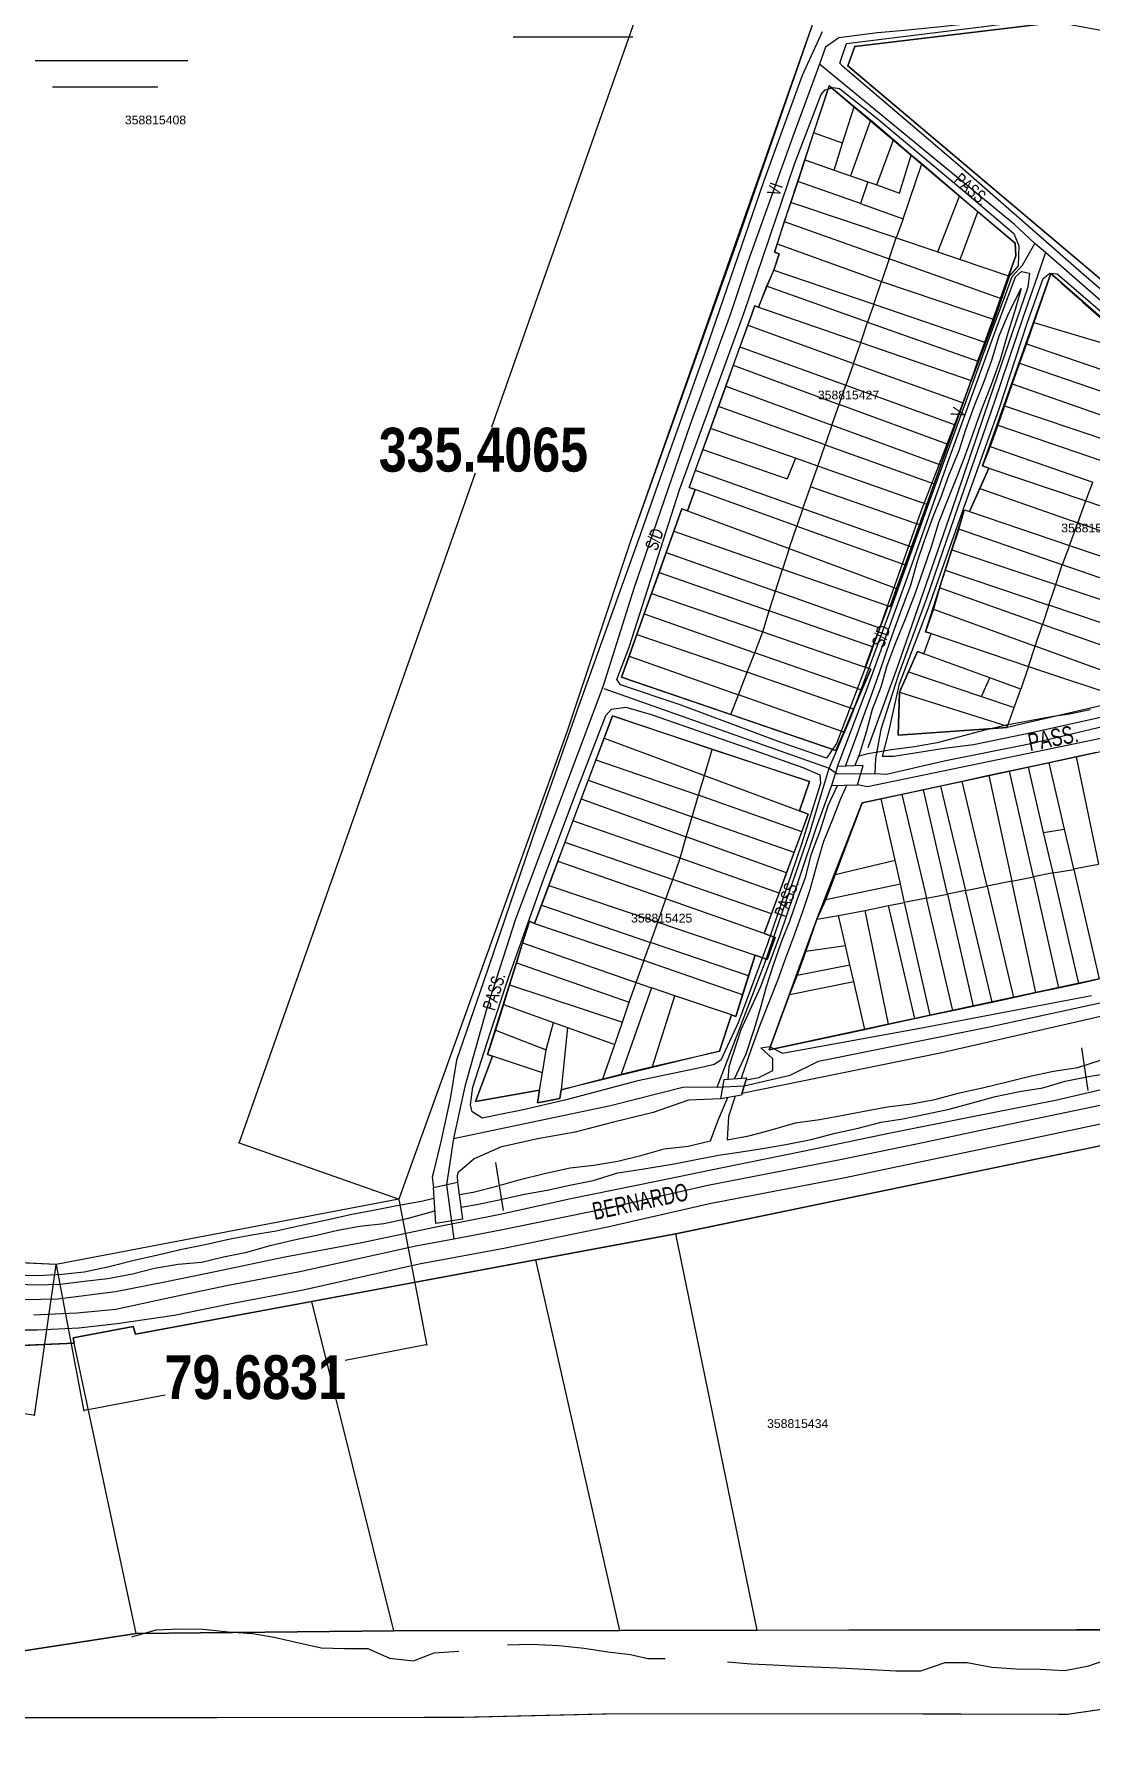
# Model space of a CAD drawing. Extents: x 201512 to 203323, y 4836571 to 4838029.
# Drawn here: x 201705.5 to 201946.7, y 4836570.9 to 4836963.6 of the extents above; entities that cross this region are included whole.
import ezdxf

# ---------------------------------------------------------------- set-up
doc = ezdxf.new("R2010")
doc.units = 0
doc.header["$LTSCALE"] = 1.5
doc.header["$MEASUREMENT"] = 0
doc.layers.get('0').update_dxf_attribs({"linetype": 'CONTINUOUS'})
doc.layers.get('Defpoints').update_dxf_attribs({"linetype": 'CONTINUOUS'})
for name, color, linetype in [('CD-MALHA-LOTES', 40, 'CONTINUOUS'), ('CD_TXT_QUADRA', 7, 'CONTINUOUS'), ('HD-ALAGADO-BREJO', 170, 'CONTINUOUS'), ('HD-CANAIS', 7, 'CONTINUOUS'), ('HD-CURSO-PERENE', 170, 'CONTINUOUS'), ('LM-LIM-SETOR-FISCAL', 7, 'CONTINUOUS'), ('RU-QUADRAS', 6, 'CONTINUOUS'), ('SV-EIXO-RUA-N-PAV', 6, 'CONTINUOUS'), ('SV-EIXO-RUA-PAV', 20, 'CONTINUOUS'), ('SV-ESTIVAS', 7, 'CONTINUOUS'), ('SV-PONTE-BUEIRO', 249, 'CONTINUOUS'), ('SV-RUA-NAO-PAV-S-GUIA-C-GUIA', 7, 'CONTINUOUS'), ('SV-RUA-PAVIM-S-GUIA-C-GUIA', 7, 'CONTINUOUS'), ('SV-TXT-RUA-N-PAV-S-GUIA-C-GUIA', 7, 'CONTINUOUS'), ('SV-TXT-RUA-PAV-S-GUIA-C-GUIA', 7, 'CONTINUOUS')]:
    doc.layers.add(name, color=color, linetype=linetype)
doc.styles.add('ARIAL', font='arial.ttf')
doc.styles.add('MONOTXT', font='arial.ttf', dxfattribs={"height": 0.2})
doc.styles.get("Standard").update_dxf_attribs({"font": 'swisscbo.ttf'})
doc.linetypes.add('Limite', pattern='A,20,-3,[130,ltypeshp.shx,S=6.35,R=0,X=0,Y=0],-3,20', length=46)
doc.dimstyles.get("Standard").update_dxf_attribs({"dimtxt": 0.18, "dimasz": 0.18, "dimexe": 0.18, "dimexo": 0.0625, "dimgap": 0.09, "dimtad": 0, "dimtih": 1, "dimtoh": 1, "dimdec": 4, "dimzin": 0, "dimdsep": 46, "dimtxsty": 'Standard', "dimcen": 0.09, "dimadec": 0, "dimazin": 0, "dimtfac": 1, "dimtdec": 4, "dimtofl": 0, "dimtmove": 0, "dimatfit": 3, "dimfxl": 1, "dimtolj": 1, "dimtzin": 0, "dimarcsym": 0})

# ---------------------------------------------------------------- blocks, each defined once
blk = doc.blocks.new('*X3')
at = {"layer": 'HD-ALAGADO-BREJO', "color": 0}
blk.add_line((201814.84396, 4836963.051994), (201842.173273, 4836963.052267), dxfattribs=at)
blk = doc.blocks.new('*X2')
at = {"layer": 'HD-ALAGADO-BREJO', "color": 0}
for p, q in [((201705.750488, 4836957.631781), (201740.543256, 4836957.632129)), ((201709.669401, 4836951.631787), (201733.726024, 4836951.632027))]:
    blk.add_line(p, q, dxfattribs=at)
blk = doc.blocks.new('*D11')
at = {"color": 0, "lineweight": -2, "transparency": 16777216}
for p, q in [((201543.97, 4836706.72), (201539, 4836672.23)), ((201710.47, 4836682.72), (201705.5, 4836648.23)), ((201539.2, 4836672.38), (201597.69, 4836663.95)), ((201705.35, 4836648.43), (201646.86, 4836656.86))]:
    blk.add_line(p, q, dxfattribs=at)
at = {"color": 0, "transparency": 16777216}
for points in [[(201539.21, 4836672.41), (201539.2, 4836672.35), (201539.02, 4836672.4)], [(201705.35, 4836648.46), (201705.34, 4836648.4), (201705.52, 4836648.4)]]:
    blk.add_solid(points, dxfattribs=at)
at = {"layer": 'Defpoints', "color": 0, "transparency": 16777216}
for p in [(201543.98, 4836706.78), (201710.48, 4836682.78), (201705.52, 4836648.4)]:
    blk.add_point(p, dxfattribs=at)
at = {"color": 0, "transparency": 16777216, "insert": (201622.27, 4836660.4), "char_height": 10, "attachment_point": 5}
blk.add_mtext('\\A1;168.2208', dxfattribs=at)
blk = doc.blocks.new('*D12')
at = {"color": 0, "lineweight": -2, "transparency": 16777216}
for p, q in [((201788.76, 4836697.66), (201795.13, 4836664.29)), ((201710.49, 4836682.72), (201716.86, 4836649.35)), ((201794.92, 4836664.43), (201776.5, 4836660.92)), ((201717, 4836649.56), (201735.43, 4836653.08))]:
    blk.add_line(p, q, dxfattribs=at)
at = {"color": 0, "transparency": 16777216}
for points in [[(201794.91, 4836664.46), (201794.93, 4836664.4), (201795.1, 4836664.47)], [(201717, 4836649.59), (201717.01, 4836649.53), (201716.83, 4836649.53)]]:
    blk.add_solid(points, dxfattribs=at)
at = {"layer": 'Defpoints', "color": 0, "transparency": 16777216}
for p in [(201788.75, 4836697.72), (201710.48, 4836682.78), (201795.1, 4836664.47)]:
    blk.add_point(p, dxfattribs=at)
at = {"color": 0, "transparency": 16777216, "insert": (201755.96, 4836657), "char_height": 10, "attachment_point": 5}
blk.add_mtext('\\A1;79.6831', dxfattribs=at)
blk = doc.blocks.new('*D15')
at = {"color": 0, "lineweight": -2, "transparency": 16777216}
for p, q in [((201863.73, 4837026.73), (201809.9, 4836873.95)), ((201900.15, 4837014.09), (201863.62, 4837026.96)), ((201752.39, 4836710.72), (201806.22, 4836863.5)), ((201788.69, 4836697.74), (201752.16, 4836710.61))]:
    blk.add_line(p, q, dxfattribs=at)
at = {"color": 0, "transparency": 16777216}
for points in [[(201863.71, 4837026.74), (201863.76, 4837026.72), (201863.79, 4837026.9)], [(201752.36, 4836710.73), (201752.42, 4836710.71), (201752.33, 4836710.55)]]:
    blk.add_solid(points, dxfattribs=at)
at = {"layer": 'Defpoints', "color": 0, "transparency": 16777216}
for p in [(201863.79, 4837026.9), (201900.21, 4837014.06), (201788.75, 4836697.72)]:
    blk.add_point(p, dxfattribs=at)
at = {"color": 0, "transparency": 16777216, "insert": (201808.06, 4836868.72), "char_height": 10, "attachment_point": 5}
blk.add_mtext('\\A1;335.4065', dxfattribs=at)

msp = doc.modelspace()

# ---------------------------------------------------------------- linework, layer by layer
at = {"layer": 'CD-MALHA-LOTES', "linetype": 'Continuous'}
for p, q in [((201884.21, 4836968.75), (201866.23, 4836917)), ((201939.24, 4836966.4), (201892.85, 4836960.81)), ((201892.85, 4836960.81), (201891.22, 4836956.39)), ((201891.22, 4836956.39), (201954.11, 4836903.41)), ((201886.96, 4836951.82), (201883.45, 4836941.09)), ((201892.69, 4836947.03), (201886.96, 4836951.82)), ((201890.07, 4836938.78), (201892.69, 4836947.03)), ((201896.41, 4836943.99), (201891.84, 4836931.34)), ((201896.41, 4836943.99), (201892.69, 4836947.03)), ((201901.66, 4836939.52), (201896.41, 4836943.99)), ((201883.45, 4836941.09), (201881.43, 4836934.96)), ((201890.07, 4836938.78), (201883.45, 4836941.09)), ((201897.91, 4836929.22), (201901.66, 4836939.52)), ((201905.75, 4836936.04), (201901.66, 4836939.52)), ((201888.11, 4836932.6), (201890.07, 4836938.78)), ((201903.09, 4836927.36), (201905.75, 4836936.04)), ((201908.12, 4836934.02), (201905.75, 4836936.04)), ((201881.43, 4836934.96), (201879.81, 4836930.05)), ((201881.43, 4836934.96), (201888.11, 4836932.6)), ((201888.11, 4836932.6), (201891.84, 4836931.34)), ((201903.87, 4836921.51), (201908.12, 4836934.02)), ((201916.76, 4836926.66), (201908.12, 4836934.02)), ((201879.81, 4836930.05), (201878.21, 4836925.23)), ((201894.15, 4836924.97), (201879.81, 4836930.05)), ((201891.84, 4836931.34), (201895.83, 4836929.95)), ((201895.83, 4836929.95), (201894.15, 4836924.97)), ((201895.83, 4836929.95), (201897.91, 4836929.22)), ((201897.91, 4836929.22), (201903.09, 4836927.36)), ((201878.21, 4836925.23), (201876.76, 4836920.87)), ((201902.32, 4836917.13), (201878.21, 4836925.23)), ((201894.15, 4836924.97), (201903.87, 4836921.51)), ((201911.84, 4836913.93), (201916.76, 4836926.66)), ((201920.93, 4836923.11), (201916.76, 4836926.66)), ((201876.76, 4836920.87), (201875.11, 4836915.82)), ((201876.76, 4836920.87), (201900.68, 4836912.35)), ((201903.87, 4836921.51), (201902.32, 4836917.13)), ((201916.89, 4836912.24), (201920.93, 4836923.11)), ((201929.44, 4836915.92), (201920.93, 4836923.11)), ((201866.23, 4836917), (201841.7, 4836848.13)), ((201875.11, 4836915.82), (201874.48, 4836913.91)), ((201875.11, 4836915.82), (201898.93, 4836907.17)), ((201900.68, 4836912.35), (201902.32, 4836917.13)), ((201902.32, 4836917.13), (201911.84, 4836913.93)), ((201929.59, 4836913.08), (201929.44, 4836915.92)), ((201875.59, 4836913.48), (201874.34, 4836909.76)), ((201874.48, 4836913.91), (201875.59, 4836913.48)), ((201900.68, 4836912.35), (201898.93, 4836907.17)), ((201926.09, 4836903.31), (201900.68, 4836912.35)), ((201911.84, 4836913.93), (201916.89, 4836912.24)), ((201916.89, 4836912.24), (201927.96, 4836908.52)), ((201927.96, 4836908.52), (201929.59, 4836913.08)), ((201874.34, 4836909.76), (201872.68, 4836906.12)), ((201874.34, 4836909.76), (201897.16, 4836901.98)), ((201926.09, 4836903.31), (201927.96, 4836908.52)), ((201937.62, 4836909.04), (201933.76, 4836897.84)), ((201957.92, 4836891.21), (201937.62, 4836909.04)), ((201872.68, 4836906.12), (201870.9, 4836901.31)), ((201895.77, 4836897.93), (201872.68, 4836906.12)), ((201897.16, 4836901.98), (201898.93, 4836907.17)), ((201898.93, 4836907.17), (201924.42, 4836898.63)), ((201869.99, 4836901.61), (201868.4, 4836897.2)), ((201870.9, 4836901.31), (201869.99, 4836901.61)), ((201870.9, 4836901.31), (201894.19, 4836893.26)), ((201897.16, 4836901.98), (201895.77, 4836897.93)), ((201897.16, 4836901.98), (201922.54, 4836893.34)), ((201924.42, 4836898.63), (201926.09, 4836903.31)), ((201868.4, 4836897.2), (201866.63, 4836892.31)), ((201868.4, 4836897.2), (201892.56, 4836888.51)), ((201894.19, 4836893.26), (201895.77, 4836897.93)), ((201895.77, 4836897.93), (201920.96, 4836888.98)), ((201922.54, 4836893.34), (201924.42, 4836898.63)), ((201933.76, 4836897.84), (201932.03, 4836892.99)), ((201933.76, 4836897.84), (201957.74, 4836890.65)), ((201866.63, 4836892.31), (201865.1, 4836888.09)), ((201866.63, 4836892.31), (201890.82, 4836883.52)), ((201892.56, 4836888.51), (201894.19, 4836893.26)), ((201894.19, 4836893.26), (201919.39, 4836884.57)), ((201920.96, 4836888.98), (201922.54, 4836893.34)), ((201932.03, 4836892.99), (201930.46, 4836888.53)), ((201932.03, 4836892.99), (201955.87, 4836884.81)), ((201892.56, 4836888.51), (201890.82, 4836883.52)), ((201892.56, 4836888.51), (201917.57, 4836879.52)), ((201919.39, 4836884.57), (201920.96, 4836888.98)), ((201930.46, 4836888.53), (201928.8, 4836883.82)), ((201930.46, 4836888.53), (201954.44, 4836880.3)), ((201865.1, 4836888.09), (201863.37, 4836883.32)), ((201865.1, 4836888.09), (201889.29, 4836879.15)), ((201917.57, 4836879.52), (201919.39, 4836884.57)), ((201863.37, 4836883.32), (201861.7, 4836878.67)), ((201863.37, 4836883.32), (201887.63, 4836874.37)), ((201889.29, 4836879.15), (201890.82, 4836883.52)), ((201890.82, 4836883.52), (201915.77, 4836874.46)), ((201928.8, 4836883.82), (201927.05, 4836878.8)), ((201928.8, 4836883.82), (201952.87, 4836875.38)), ((201861.7, 4836878.67), (201859.89, 4836873.65)), ((201886.1, 4836869.94), (201861.7, 4836878.67)), ((201887.63, 4836874.37), (201889.29, 4836879.15)), ((201914.14, 4836869.97), (201889.29, 4836879.15)), ((201915.77, 4836874.46), (201917.57, 4836879.52)), ((201927.05, 4836878.8), (201925.51, 4836874.43)), ((201927.05, 4836878.8), (201951.22, 4836870.67)), ((201859.89, 4836873.65), (201858.14, 4836868.82)), ((201879.31, 4836866.84), (201859.89, 4836873.65)), ((201887.63, 4836874.37), (201886.1, 4836869.94)), ((201912.46, 4836865.23), (201887.63, 4836874.37)), ((201914.14, 4836869.97), (201915.77, 4836874.46)), ((201925.51, 4836874.43), (201923.79, 4836869.56)), ((201925.51, 4836874.43), (201949.11, 4836866.31)), ((201858.14, 4836868.82), (201856.43, 4836864.11)), ((201858.14, 4836868.82), (201877.37, 4836862.16)), ((201884.39, 4836865.05), (201886.1, 4836869.94)), ((201886.1, 4836869.94), (201910.96, 4836861.04)), ((201912.46, 4836865.23), (201914.14, 4836869.97)), ((201923.79, 4836869.56), (201921.97, 4836865.08)), ((201923.79, 4836869.56), (201947.19, 4836861.39)), ((201879.31, 4836866.84), (201877.37, 4836862.16)), ((201884.39, 4836865.05), (201879.31, 4836866.84)), ((201882.73, 4836860.3), (201884.39, 4836865.05)), ((201909.28, 4836856.32), (201884.39, 4836865.05)), ((201910.96, 4836861.04), (201912.46, 4836865.23)), ((201921.97, 4836865.08), (201923.46, 4836864.58)), ((201856.43, 4836864.11), (201855.02, 4836860.2)), ((201856.43, 4836864.11), (201881.02, 4836855.39)), ((201909.28, 4836856.32), (201910.96, 4836861.04)), ((201923.46, 4836864.58), (201921.37, 4836859.95)), ((201923.46, 4836864.58), (201945.62, 4836857.1)), ((201945.62, 4836857.1), (201947.19, 4836861.39)), ((201856.39, 4836859.71), (201854.68, 4836854.83)), ((201855.02, 4836860.2), (201856.39, 4836859.71)), ((201879.62, 4836851.37), (201856.39, 4836859.71)), ((201881.02, 4836855.39), (201882.73, 4836860.3)), ((201907.62, 4836851.68), (201882.73, 4836860.3)), ((201921.37, 4836859.95), (201919.02, 4836854.72)), ((201921.37, 4836859.95), (201943.76, 4836852.11)), ((201943.76, 4836852.11), (201945.62, 4836857.1)), ((201945.62, 4836857.1), (201969.05, 4836849.2)), ((201853.33, 4836855.33), (201851.5, 4836850.17)), ((201854.68, 4836854.83), (201853.33, 4836855.33)), ((201854.68, 4836854.83), (201877.83, 4836846.23)), ((201881.02, 4836855.39), (201879.62, 4836851.37)), ((201881.02, 4836855.39), (201905.8, 4836846.6)), ((201907.62, 4836851.68), (201909.28, 4836856.32)), ((201916.57, 4836850.62), (201917.89, 4836855.1)), ((201917.89, 4836855.1), (201919.02, 4836854.72)), ((201919.02, 4836854.72), (201941.86, 4836846.95)), ((201851.5, 4836850.17), (201849.78, 4836845.33)), ((201851.5, 4836850.17), (201876.36, 4836841.53)), ((201877.83, 4836846.23), (201879.62, 4836851.37)), ((201879.62, 4836851.37), (201904.33, 4836842.51)), ((201905.8, 4836846.6), (201907.62, 4836851.68)), ((201916.57, 4836850.62), (201914.98, 4836845.92)), ((201940.21, 4836842.48), (201916.57, 4836850.62)), ((201941.86, 4836846.95), (201943.76, 4836852.11)), ((201967.2, 4836843.86), (201943.76, 4836852.11)), ((201841.7, 4836848.13), (201827.07, 4836804.35)), ((201849.78, 4836845.33), (201848.15, 4836840.78)), ((201849.78, 4836845.33), (201874.76, 4836836.49)), ((201877.83, 4836846.23), (201876.36, 4836841.53)), ((201877.83, 4836846.23), (201902.39, 4836837.1)), ((201904.33, 4836842.51), (201905.8, 4836846.6)), ((201914.98, 4836845.92), (201913.49, 4836841.26)), ((201914.98, 4836845.92), (201938.72, 4836838.01)), ((201941.86, 4836846.95), (201940.21, 4836842.48)), ((201941.86, 4836846.95), (201965.49, 4836838.9)), ((201874.76, 4836836.49), (201876.36, 4836841.53)), ((201876.36, 4836841.53), (201900.46, 4836833.16)), ((201902.39, 4836837.1), (201904.33, 4836842.51)), ((201913.49, 4836841.26), (201912.2, 4836837.24)), ((201913.49, 4836841.26), (201937.14, 4836833.29)), ((201938.72, 4836838.01), (201940.21, 4836842.48)), ((201963.91, 4836834.35), (201940.21, 4836842.48)), ((201848.15, 4836840.78), (201846.45, 4836835.99)), ((201848.15, 4836840.78), (201873.33, 4836831.99)), ((201937.14, 4836833.29), (201938.72, 4836838.01)), ((201938.72, 4836838.01), (201962.44, 4836830.1)), ((201846.45, 4836835.99), (201844.79, 4836831.34)), ((201846.45, 4836835.99), (201871.83, 4836827.24)), ((201873.33, 4836831.99), (201874.76, 4836836.49)), ((201898.53, 4836828.07), (201874.76, 4836836.49)), ((201900.93, 4836833), (201902.39, 4836837.1)), ((201912.2, 4836837.24), (201910.79, 4836832.37)), ((201935.67, 4836828.92), (201912.2, 4836837.24)), ((201844.79, 4836831.34), (201843.1, 4836826.59)), ((201844.79, 4836831.34), (201870, 4836822.46)), ((201871.83, 4836827.24), (201873.33, 4836831.99)), ((201896.92, 4836823.76), (201873.33, 4836831.99)), ((201898.53, 4836828.07), (201900.46, 4836833.16)), ((201900.46, 4836833.16), (201900.93, 4836833)), ((201910.79, 4836832.37), (201909, 4836827.21)), ((201910.79, 4836832.37), (201934, 4836823.92)), ((201937.14, 4836833.29), (201935.67, 4836828.92)), ((201960.77, 4836825.31), (201937.14, 4836833.29)), ((201843.1, 4836826.59), (201841.33, 4836821.64)), ((201843.1, 4836826.59), (201868.28, 4836818)), ((201870, 4836822.46), (201871.83, 4836827.24)), ((201871.83, 4836827.24), (201895.19, 4836819.19)), ((201896.92, 4836823.76), (201898.53, 4836828.07)), ((201908.62, 4836822.2), (201910.3, 4836826.82)), ((201909, 4836827.21), (201910.3, 4836826.82)), ((201910.3, 4836826.82), (201932.48, 4836819.34)), ((201934, 4836823.92), (201935.67, 4836828.92)), ((201959.13, 4836820.61), (201935.67, 4836828.92)), ((201841.33, 4836821.64), (201839.62, 4836816.84)), ((201841.33, 4836821.64), (201866.28, 4836812.82)), ((201868.28, 4836818), (201870, 4836822.46)), ((201894.44, 4836813.88), (201870, 4836822.46)), ((201895.19, 4836819.19), (201896.92, 4836823.76)), ((201907.14, 4836822.74), (201905.11, 4836818.06)), ((201908.62, 4836822.2), (201907.14, 4836822.74)), ((201923.66, 4836816.73), (201908.62, 4836822.2)), ((201932.48, 4836819.34), (201934, 4836823.92)), ((201957.34, 4836815.48), (201934, 4836823.92)), ((201866.28, 4836812.82), (201868.28, 4836818)), ((201892.58, 4836809.57), (201868.28, 4836818)), ((201894.44, 4836813.88), (201896.51, 4836818.73)), ((201896.51, 4836818.73), (201895.19, 4836819.19)), ((201905.11, 4836818.06), (201903.07, 4836813.45)), ((201905.11, 4836818.06), (201921.77, 4836812.49)), ((201932.48, 4836819.34), (201930.73, 4836814.16)), ((201932.48, 4836819.34), (201955.2, 4836811.75)), ((201839.62, 4836816.84), (201864.56, 4836808.35)), ((201892.58, 4836809.57), (201894.44, 4836813.88)), ((201921.77, 4836812.49), (201923.66, 4836816.73)), ((201930.73, 4836814.16), (201923.66, 4836816.73)), ((201929.27, 4836809.97), (201930.73, 4836814.16)), ((201864.56, 4836808.35), (201866.28, 4836812.82)), ((201890.32, 4836804.28), (201866.28, 4836812.82)), ((201903.07, 4836813.45), (201902.76, 4836803.62)), ((201903.07, 4836813.45), (201927.74, 4836805.65)), ((201921.77, 4836812.49), (201929.27, 4836809.97)), ((201955.2, 4836811.75), (201927.65, 4836805.37)), ((201927.74, 4836805.65), (201929.27, 4836809.97)), ((201837.52, 4836808.06), (201835.61, 4836802.98)), ((201860.26, 4836800.38), (201837.52, 4836808.06)), ((201864.56, 4836808.35), (201888.53, 4836800.1)), ((201890.32, 4836804.28), (201892.58, 4836809.57)), ((201827.07, 4836804.35), (201788.75, 4836697.72)), ((201835.61, 4836802.98), (201833.75, 4836798.03)), ((201835.61, 4836802.98), (201858.5, 4836794.44)), ((201888.53, 4836800.1), (201890.32, 4836804.28)), ((201902.76, 4836803.62), (201927.65, 4836805.37)), ((201927.65, 4836805.37), (201927.74, 4836805.65)), ((201833.75, 4836798.03), (201832, 4836793.37)), ((201833.75, 4836798.03), (201857.17, 4836789.9)), ((201858.5, 4836794.44), (201860.26, 4836800.38)), ((201882.53, 4836793.04), (201860.26, 4836800.38)), ((201943.42, 4836798.71), (201937.16, 4836797.32)), ((201948.06, 4836799.7), (201943.42, 4836798.71)), ((201943.42, 4836798.71), (201948.47, 4836774.18)), ((201857.17, 4836789.9), (201858.5, 4836794.44)), ((201858.5, 4836794.44), (201880.2, 4836786.35)), ((201923.42, 4836794.39), (201917.35, 4836793.05)), ((201928.2, 4836795.4), (201923.42, 4836794.39)), ((201923.42, 4836794.39), (201928.67, 4836770.3)), ((201932.49, 4836796.32), (201928.2, 4836795.4)), ((201933.63, 4836771.28), (201928.2, 4836795.4)), ((201937.16, 4836797.32), (201932.49, 4836796.32)), ((201935.96, 4836781.44), (201932.49, 4836796.32)), ((201937.16, 4836797.32), (201940.68, 4836782.21)), ((201832, 4836793.37), (201830.39, 4836789.08)), ((201832, 4836793.37), (201855.72, 4836785)), ((201880.2, 4836786.35), (201882.53, 4836793.04)), ((201908.5, 4836791.17), (201903.62, 4836790.12)), ((201912.4, 4836791.97), (201908.5, 4836791.17)), ((201913.98, 4836767.34), (201908.5, 4836791.17)), ((201917.35, 4836793.05), (201912.4, 4836791.97)), ((201912.4, 4836791.97), (201918.12, 4836768.2)), ((201923.05, 4836769.18), (201917.35, 4836793.05)), ((201830.39, 4836789.08), (201828.51, 4836784.07)), ((201830.39, 4836789.08), (201854.38, 4836780.43)), ((201855.72, 4836785), (201857.17, 4836789.9)), ((201880.75, 4836781.57), (201857.17, 4836789.9)), ((201882.22, 4836785.59), (201880.2, 4836786.35)), ((201894.55, 4836788.19), (201888.39, 4836771.86)), ((201898.87, 4836789.11), (201894.55, 4836788.19)), ((201903.62, 4836790.12), (201898.87, 4836789.11)), ((201902.04, 4836775.11), (201898.87, 4836789.11)), ((201903.62, 4836790.12), (201909.2, 4836766.41)), ((201828.51, 4836784.07), (201826.68, 4836779.19)), ((201852.94, 4836775.53), (201828.51, 4836784.07)), ((201854.38, 4836780.43), (201855.72, 4836785)), ((201879, 4836776.82), (201855.72, 4836785)), ((201880.75, 4836781.57), (201882.22, 4836785.59)), ((201826.68, 4836779.19), (201825.07, 4836774.9)), ((201826.68, 4836779.19), (201851.27, 4836770.7)), ((201852.94, 4836775.53), (201854.38, 4836780.43)), ((201877.29, 4836772.17), (201854.38, 4836780.43)), ((201879, 4836776.82), (201880.75, 4836781.57)), ((201935.96, 4836781.44), (201940.68, 4836782.21)), ((201938.13, 4836772.17), (201935.96, 4836781.44)), ((201940.68, 4836782.21), (201942.81, 4836773.1)), ((201825.07, 4836774.9), (201822.98, 4836769.33)), ((201825.07, 4836774.9), (201849.73, 4836766.26)), ((201851.27, 4836770.7), (201852.94, 4836775.53)), ((201875.6, 4836767.58), (201852.94, 4836775.53)), ((201877.29, 4836772.17), (201879, 4836776.82)), ((201888.39, 4836771.86), (201902.04, 4836775.11)), ((201903.26, 4836769.71), (201902.04, 4836775.11)), ((201849.73, 4836766.26), (201851.27, 4836770.7)), ((201873.85, 4836762.82), (201851.27, 4836770.7)), ((201875.6, 4836767.58), (201877.29, 4836772.17)), ((201888.39, 4836771.86), (201886.23, 4836766.14)), ((201928.67, 4836770.3), (201933.63, 4836771.28)), ((201938.13, 4836772.17), (201933.63, 4836771.28)), ((201933.63, 4836771.28), (201939.32, 4836745.98)), ((201938.13, 4836772.17), (201942.84, 4836772.97)), ((201944.01, 4836746.98), (201938.13, 4836772.17)), ((201942.81, 4836773.1), (201948.47, 4836774.18)), ((201942.81, 4836773.1), (201942.84, 4836772.97)), ((201942.84, 4836772.97), (201948.67, 4836747.98)), ((201822.98, 4836769.33), (201821.3, 4836764.85)), ((201822.98, 4836769.33), (201847.89, 4836760.98)), ((201873.85, 4836762.82), (201875.6, 4836767.58)), ((201886.23, 4836766.14), (201903.26, 4836769.71)), ((201904.23, 4836765.41), (201903.26, 4836769.71)), ((201909.2, 4836766.41), (201913.98, 4836767.34)), ((201918.12, 4836768.2), (201913.98, 4836767.34)), ((201913.98, 4836767.34), (201919.85, 4836741.8)), ((201918.12, 4836768.2), (201923.05, 4836769.18)), ((201924.23, 4836742.72), (201918.12, 4836768.2)), ((201928.67, 4836770.3), (201923.05, 4836769.18)), ((201923.05, 4836769.18), (201929.09, 4836743.77)), ((201934.19, 4836744.89), (201928.67, 4836770.3)), ((201821.3, 4836764.85), (201819.73, 4836760.66)), ((201821.3, 4836764.85), (201846.21, 4836756.31)), ((201847.89, 4836760.98), (201849.73, 4836766.26)), ((201872.19, 4836758.33), (201849.73, 4836766.26)), ((201872.19, 4836758.33), (201873.85, 4836762.82)), ((201886.23, 4836766.14), (201884.18, 4836761.64)), ((201889.13, 4836762.5), (201895.19, 4836763.64)), ((201895.19, 4836763.64), (201900.56, 4836764.72)), ((201900.58, 4836737.68), (201895.19, 4836763.64)), ((201900.56, 4836764.72), (201904.23, 4836765.41)), ((201906.54, 4836738.95), (201900.56, 4836764.72)), ((201909.2, 4836766.41), (201904.23, 4836765.41)), ((201910.05, 4836739.69), (201904.23, 4836765.41)), ((201915.22, 4836740.81), (201909.2, 4836766.41)), ((201818.55, 4836761.14), (201817.01, 4836756.22)), ((201819.73, 4836760.66), (201818.55, 4836761.14)), ((201819.73, 4836760.66), (201844.72, 4836752.17)), ((201846.21, 4836756.31), (201847.89, 4836760.98)), ((201847.89, 4836760.98), (201870.11, 4836753.38)), ((201884.18, 4836761.64), (201881.66, 4836754.31)), ((201884.18, 4836761.64), (201889.13, 4836762.5)), ((201890.69, 4836755.64), (201889.13, 4836762.5)), ((201817.01, 4836756.22), (201815.59, 4836751.67)), ((201817.01, 4836756.22), (201842.93, 4836747.21)), ((201844.72, 4836752.17), (201846.21, 4836756.31)), ((201868.61, 4836748.69), (201846.21, 4836756.31)), ((201874.7, 4836757.45), (201872.19, 4836758.33)), ((201872.83, 4836752.46), (201874.7, 4836757.45)), ((201881.66, 4836754.31), (201890.69, 4836755.64)), ((201891.71, 4836751.24), (201890.69, 4836755.64)), ((201815.59, 4836751.67), (201814.01, 4836746.66)), ((201815.59, 4836751.67), (201841.37, 4836742.7)), ((201842.93, 4836747.21), (201844.68, 4836752.07)), ((201844.68, 4836752.07), (201844.72, 4836752.17)), ((201867.23, 4836744.34), (201844.72, 4836752.17)), ((201868.61, 4836748.69), (201870.11, 4836753.38)), ((201870.11, 4836753.38), (201872.83, 4836752.46)), ((201881.66, 4836754.31), (201879.71, 4836748.85)), ((201879.71, 4836748.85), (201891.71, 4836751.24)), ((201892.61, 4836747.39), (201891.71, 4836751.24)), ((201841.37, 4836742.7), (201842.93, 4836747.21)), ((201842.93, 4836747.21), (201846.47, 4836745.99)), ((201867.23, 4836744.34), (201868.61, 4836748.69)), ((201879.71, 4836748.85), (201877.93, 4836744.41)), ((201877.93, 4836744.41), (201892.61, 4836747.39)), ((201895.13, 4836736.48), (201892.61, 4836747.39)), ((201939.32, 4836745.98), (201944.01, 4836746.98)), ((201944.01, 4836746.98), (201948.67, 4836747.98)), ((201814.01, 4836746.66), (201812.62, 4836742.17)), ((201814.01, 4836746.66), (201839.79, 4836738.12)), ((201846.47, 4836745.99), (201839.53, 4836726.23)), ((201851.75, 4836744.15), (201846.47, 4836745.99)), ((201846.69, 4836728.01), (201851.75, 4836744.15)), ((201864.7, 4836739.78), (201851.75, 4836744.15)), ((201865.67, 4836739.44), (201867.23, 4836744.34)), ((201877.93, 4836744.41), (201873.28, 4836731.8)), ((201924.23, 4836742.72), (201929.09, 4836743.77)), ((201929.09, 4836743.77), (201934.19, 4836744.89)), ((201934.19, 4836744.89), (201939.32, 4836745.98)), ((201812.62, 4836742.17), (201810.8, 4836736.32)), ((201812.62, 4836742.17), (201824.05, 4836738.07)), ((201839.79, 4836738.12), (201841.37, 4836742.7)), ((201861.93, 4836731.48), (201864.7, 4836739.78)), ((201864.7, 4836739.78), (201865.67, 4836739.44)), ((201906.54, 4836738.95), (201910.05, 4836739.69)), ((201910.05, 4836739.69), (201915.22, 4836740.81)), ((201915.22, 4836740.81), (201919.85, 4836741.8)), ((201919.85, 4836741.8), (201924.23, 4836742.72)), ((201810.8, 4836736.32), (201809.01, 4836730.71)), ((201810.8, 4836736.32), (201822.35, 4836731.83)), ((201822.35, 4836731.83), (201824.05, 4836738.07)), ((201824.05, 4836738.07), (201827.26, 4836736.91)), ((201827.26, 4836736.91), (201825.83, 4836722.7)), ((201827.26, 4836736.91), (201838.04, 4836733.04)), ((201838.04, 4836733.04), (201839.79, 4836738.12)), ((201873.28, 4836731.8), (201895.13, 4836736.48)), ((201895.13, 4836736.48), (201900.58, 4836737.68)), ((201900.58, 4836737.68), (201906.54, 4836738.95)), ((201821.51, 4836726.56), (201822.35, 4836731.83)), ((201835.33, 4836725.19), (201838.04, 4836733.04)), ((201846.69, 4836728.01), (201861.93, 4836731.48)), ((201810.13, 4836730.34), (201806.28, 4836720.03)), ((201809.01, 4836730.71), (201810.13, 4836730.34)), ((201821.51, 4836726.56), (201810.13, 4836730.34)), ((201839.53, 4836726.23), (201846.69, 4836728.01)), ((202043.55, 4836729.53), (201852.02, 4836689.77)), ((201820.87, 4836722.59), (201821.51, 4836726.56)), ((201825.83, 4836722.7), (201835.33, 4836725.19)), ((201835.33, 4836725.19), (201839.53, 4836726.23)), ((201806.28, 4836720.03), (201820.87, 4836722.59)), ((201820.87, 4836722.59), (201820.4, 4836719.67)), ((201820.4, 4836719.67), (201825.48, 4836720.71)), ((201825.48, 4836720.71), (201825.83, 4836722.7)), ((201788.75, 4836697.72), (201710.48, 4836682.78)), ((201852.02, 4836689.77), (201819.99, 4836683.84)), ((201870.55, 4836599.31), (201852.02, 4836689.77)), ((201710.48, 4836682.78), (201691.91, 4836683.7)), ((201819.99, 4836683.84), (201768.89, 4836674.37)), ((201839.17, 4836599.26), (201819.99, 4836683.84)), ((201768.89, 4836674.37), (201728.59, 4836666.9)), ((201787.61, 4836599.18), (201768.89, 4836674.37)), ((201728.09, 4836668.68), (201714.36, 4836666.03)), ((201728.59, 4836666.9), (201728.09, 4836668.68)), ((201714.61, 4836664.85), (201689.17, 4836663.72)), ((201714.36, 4836666.03), (201714.61, 4836664.85)), ((201728.74, 4836598.55), (201714.61, 4836664.85)), ((201703.14, 4836594.6), (201728.74, 4836598.55)), ((201728.74, 4836598.55), (201787.61, 4836599.18)), ((201787.61, 4836599.18), (201839.17, 4836599.26)), ((201839.17, 4836599.26), (201870.55, 4836599.31)), ((201870.55, 4836599.31), (202099.28, 4836599.67))]:
    msp.add_line(p, q, dxfattribs=at)
for p in [(201892.85, 4836960.81), (201891.22, 4836956.39)]:
    msp.add_point(p, dxfattribs=at)
at = {"layer": 'HD-CANAIS'}
for points in [[(201890.749995, 4836796.574546), (201893.060695, 4836802.958103), (201894.765059, 4836807.679185), (201896.580041, 4836812.645166), (201898.449259, 4836817.708656), (201900.062325, 4836822.633801), (201901.829512, 4836827.65193), (201903.70517, 4836832.865074), (201905.622184, 4836837.876416), (201907.100451, 4836843.157542), (201908.76346, 4836848.080426), (201910.639118, 4836853.293569), (201912.593193, 4836858.003341), (201914.353939, 4836862.871815), (201916.702692, 4836868.613333), (201918.211581, 4836873.443233), (201920.197858, 4836878.901277), (201922.216902, 4836883.95798), (201924.14465, 4836889.218746), (201925.785625, 4836894.792395), (201928.069409, 4836900.186981), (201930.802672, 4836905.561208), (201929.324405, 4836900.280082), (201927.531456, 4836894.663335), (201926.001099, 4836889.334587), (201923.954146, 4836883.629381), (201921.70313, 4836877.833454), (201919.93809, 4836872.86521), (201918.058138, 4836867.552296), (201916.143271, 4836862.590839), (201913.955078, 4836857.091958), (201911.998857, 4836852.332302), (201910.251557, 4836846.613524), (201908.421547, 4836841.298348), (201906.593684, 4836836.033057), (201904.505375, 4836830.529652), (201902.152328, 4836824.688365), (201900.124696, 4836819.432122), (201898.765635, 4836814.595436), (201896.844328, 4836809.484324), (201895.422443, 4836804.35059), (201893.846438, 4836799.123874), (201892.864127, 4836796.699743)], [(201946.631293, 4836809.428437), (201941.381485, 4836808.366693), (201938.109479, 4836807.915113), (201933.165764, 4836806.98945), (201927.514271, 4836805.895918), (201921.904133, 4836804.600584), (201916.793417, 4836803.282629), (201911.628466, 4836801.867166), (201906.487129, 4836801.000437), (201901.252349, 4836800.287886), (201895.807065, 4836799.33496), (201893.529609, 4836798.738368)], [(201865.41323, 4836725.190579), (201868.043027, 4836730.917494), (201869.881624, 4836736.432209), (201871.290628, 4836741.266633), (201872.706072, 4836746.250712), (201874.319139, 4836751.175858), (201876.207678, 4836756.688311), (201878.061868, 4836761.402606), (201879.772672, 4836766.273343), (201881.644037, 4836771.386717), (201882.907508, 4836776.327697), (201885.004404, 4836782.030641), (201886.795205, 4836787.597503), (201888.903613, 4836792.154126)], [(201891.018928, 4836792.293858), (201889.560784, 4836789.071663), (201887.641624, 4836784.010436), (201885.739639, 4836779.348288), (201884.226457, 4836774.418618), (201882.564013, 4836768.346121), (201881.005182, 4836763.518483), (201879.075288, 4836758.207832), (201877.036922, 4836752.702165), (201875.167704, 4836747.638676), (201873.142219, 4836742.432318), (201871.114587, 4836737.176076), (201869.188986, 4836731.965194), (201866.870408, 4836725.309431)], [(201865.537509, 4836721.210218), (201864.024372, 4836716.604712), (201863.694775, 4836711.271557), (201868.63849, 4836712.19722), (201873.54729, 4836713.474339), (201879.27234, 4836715.114342), (201884.758979, 4836715.865467), (201889.802578, 4836716.786606), (201895.000297, 4836717.800727), (201900.345696, 4836718.758178), (201905.780246, 4836719.46168), (201911.127792, 4836720.469016), (201916.444717, 4836721.927577), (201922.000619, 4836723.125403), (201927.615051, 4836724.520507), (201932.521704, 4836725.747741), (201938.177491, 4836726.941043), (201943.766161, 4836727.737528), (201949.148056, 4836729.543021)], [(201802.968214, 4836695.89578), (201806.916801, 4836696.54951), (201812.32073, 4836697.704237), (201817.425005, 4836698.872538), (201822.618431, 4836699.78689), (201827.770502, 4836700.903044), (201833.122342, 4836702.010149), (201838.730433, 4836703.753222), (201844.699775, 4836704.651832), (201851.59982, 4836705.807189), (201856.606364, 4836706.769986), (201861.741282, 4836707.796969), (201866.876199, 4836708.50302), (201871.754371, 4836709.273258), (201877.107763, 4836710.164196), (201882.913376, 4836711.350711), (201888.380128, 4836712.802486), (201893.582141, 4836713.916378), (201898.844831, 4836715.277431), (201903.832047, 4836716.051177), (201909.385802, 4836717.199119), (201914.383753, 4836718.222289), (201919.396731, 4836719.594653), (201924.967661, 4836721.141674), (201930.421532, 4836722.294139), (201935.810433, 4836723.099673), (201940.879794, 4836724.61943), (201946.181691, 4836725.728797), (201951.220997, 4836726.550166)], [(201802.585201, 4836698.816251), (201805.734233, 4836699.302107), (201811.146749, 4836700.656374), (201816.415879, 4836702.167082), (201822.030311, 4836703.562186), (201827.840218, 4836704.848471), (201833.272621, 4836705.502088), (201838.765699, 4836706.402868), (201844.026242, 4836707.714037), (201849.343167, 4836709.172598), (201854.77557, 4836709.826215), (201859.879845, 4836710.994516), (201861.684093, 4836715.711073), (201863.825192, 4836720.904536)], [(201700.739083, 4836680.416329), (201706.239167, 4836680.317149), (201711.804222, 4836680.564901), (201716.882735, 4836681.134583), (201722.590611, 4836682.375508), (201728.357016, 4836683.81371), (201733.713149, 4836685.020585), (201739.171314, 4836686.27282), (201744.521007, 4836687.33004), (201750.233176, 4836688.670735), (201755.174744, 4836689.546513), (201760.719912, 4836690.494915), (201766.883708, 4836691.865135), (201772.335432, 4836692.967716), (201778.047601, 4836694.30841), (201783.343058, 4836695.268123), (201788.291066, 4836696.293555), (201793.888324, 4836697.28958), (201796.74426, 4836697.906596)], [(201700.408595, 4836678.399567), (201705.747315, 4836678.190197), (201711.455756, 4836678.281508), (201716.93661, 4836678.977245), (201722.328274, 4836679.61911), (201727.976683, 4836680.646093), (201732.983227, 4836681.929823), (201738.373933, 4836682.860173), (201743.70001, 4836683.36866), (201748.704401, 4836684.541485), (201754.006299, 4836685.650852), (201759.375313, 4836687.157036), (201764.88342, 4836688.407009), (201769.935606, 4836689.527687), (201774.835819, 4836690.605267), (201779.779534, 4836691.530929), (201785.359616, 4836692.127875), (201790.615865, 4836693.339275), (201796.935766, 4836695.034002)]]:
    msp.add_lwpolyline(points, dxfattribs=at)
at = {"layer": 'HD-CURSO-PERENE'}
for points in [[(201727.808659, 4836597.819367), (201733.331794, 4836599.418534), (201738.844759, 4836599.618663), (201744.095132, 4836599.530794), (201749.775664, 4836598.973602), (201755.312809, 4836598.572851), (201760.281269, 4836597.74802), (201765.879655, 4836596.444817), (201771.035003, 4836595.311628), (201776.331024, 4836595.121727), (201781.63778, 4836595.18125), (201786.593924, 4836592.907496), (201792.07254, 4836592.309468), (201796.805186, 4836594.144369), (201802.476566, 4836594.537251)], [(201813.559698, 4836595.99485), (201819.002431, 4836596.150911), (201825.299029, 4836595.802685), (201831.027356, 4836595.193346), (201836.445295, 4836594.348155), (201841.626404, 4836593.813584), (201845.579201, 4836592.828815), (201849.544283, 4836592.828815)], [(201863.770692, 4836592.11081), (201869.155864, 4836591.666961), (201874.197881, 4836591.388601), (201879.691525, 4836591.139766), (201885.334996, 4836590.884146), (201890.828639, 4836590.635311), (201896.522052, 4836590.377428), (201902.213318, 4836590.069661), (201907.917464, 4836590.061202), (201913.503422, 4836591.957416), (201918.508378, 4836591.980627), (201924.165295, 4836590.874702), (201929.654645, 4836590.526098), (201935.204671, 4836590.424656), (201940.796053, 4836590.121412), (201946.297719, 4836591.221731), (201951.275783, 4836592.945551), (201956.456327, 4836593.560594), (201961.550433, 4836593.329857), (201966.707363, 4836593.396167), (201970.303202, 4836593.233293)]]:
    msp.add_lwpolyline(points, dxfattribs=at)
at = {"layer": 'LM-LIM-SETOR-FISCAL', "linetype": 'Limite', "ltscale": 0.1}
msp.add_lwpolyline([(201973.300447, 4836584.764242, 0.25, 0.25, 0), (201941.404197, 4836580.12433, 0.25, 0.25, 0), (201887.434822, 4836580.25686, 0.25, 0.25, 0), (201838.30436, 4836580.25686, 0.25, 0.25, 0), (201803.205433, 4836579.432968, 0.25, 0.25, 0), (201735.761423, 4836579.355384, 0.25, 0.25, 0), (201685.729484, 4836579.355384, 0.25, 0.25, 0), (201649.219691, 4836578.453908, 0.25, 0.25, 0), (201562.578387, 4836571.053868, 0.25, 0.25, 0), (201514.19297, 4836580.657803, 0.25, 0.25, 0), (201521.932802, 4836665.191529, 0.25, 0.25, 0), (201553.413772, 4836752.425058, 0.25, 0.25, 0), (201587.604062, 4836863.417118, 0.25, 0.25, 0), (201599.177799, 4836899.57288, 0.25, 0.25, 0), (201622.517934, 4836971.260438, 0.25, 0.25, 0), (201656.736183, 4837068.75325, 0.25, 0.25, 0), (201669.555384, 4837108.126511, 0.25, 0.25, 0), (201725.177148, 4837277.929279, 0.25, 0.25, 0), (201746.699505, 4837344.823903, 0.25, 0.25, 0), (201756.313905, 4837372.751448, 0.25, 0.25, 0), (201773.511591, 4837423.953132, 0.25, 0.25, 0), (201782.944896, 4837447.19949, 0.25, 0.25, 0)], format="xyseb", dxfattribs=at)
at = {"layer": 'RU-QUADRAS', "color": 6, "linetype": 'Continuous'}
msp.add_lwpolyline([(201884.21, 4836968.75), (201841.7, 4836848.13), (201827.07, 4836804.35), (201788.75, 4836697.72), (201710.48, 4836682.78), (201691.91, 4836683.7, -0.0075126377), (201543.98, 4836706.78), (201651.5, 4837032.94)], format="xyb", dxfattribs=at)
for points in [[(201891.22, 4836956.39), (201892.85, 4836960.81), (201939.24, 4836966.4), (201951.43, 4836964.14), (201989.08, 4836937.15), (202026.43, 4836904.08), (202030.07, 4836901.02), (202030.78, 4836901.87), (202090.34, 4836851.85), (202089.67, 4836851.1), (202097.4, 4836844.67), (202093.55, 4836840.31), (202094.56, 4836839.4), (202089.58, 4836837.38), (202071.52, 4836833.68), (202069.91, 4836835.12), (202060.51, 4836831.86), (202039.05, 4836829.05), (202006.92, 4836856.91), (202007.51, 4836857.61), (201964.69, 4836892.7), (201965.57, 4836893.75)], [(201839.62, 4836816.84), (201853.33, 4836855.33), (201854.68, 4836854.83), (201856.39, 4836859.71), (201855.02, 4836860.2), (201869.99, 4836901.61), (201870.9, 4836901.31), (201874.34, 4836909.76), (201875.59, 4836913.48), (201874.48, 4836913.91), (201886.96, 4836951.82), (201929.44, 4836915.92), (201929.59, 4836913.08), (201900.93, 4836833), (201900.46, 4836833.16), (201895.19, 4836819.19), (201896.51, 4836818.73), (201888.53, 4836800.1)], [(201873.28, 4836731.8), (201884.18, 4836761.64), (201894.55, 4836788.19), (202032.54, 4836817.85), (202042.12, 4836768.11)], [(201806.28, 4836720.03), (201810.13, 4836730.34), (201809.01, 4836730.71), (201818.55, 4836761.14), (201819.73, 4836760.66), (201837.52, 4836808.06), (201882.53, 4836793.04), (201880.2, 4836786.35), (201882.22, 4836785.59), (201872.19, 4836758.33), (201874.7, 4836757.45), (201872.83, 4836752.46), (201870.11, 4836753.38), (201865.67, 4836739.44), (201864.7, 4836739.78), (201861.93, 4836731.48), (201825.83, 4836722.7), (201825.48, 4836720.71), (201820.4, 4836719.67), (201820.87, 4836722.59)]]:
    msp.add_lwpolyline(points, close=True, dxfattribs=at)
msp.add_lwpolyline([(201902.76, 4836803.62), (201903.07, 4836813.45), (201907.14, 4836822.74), (201908.62, 4836822.2), (201910.3, 4836826.82), (201909, 4836827.21), (201917.89, 4836855.1), (201919.02, 4836854.72), (201923.46, 4836864.58), (201921.97, 4836865.08), (201937.62, 4836909.04, 0.0183597591), (201977.41, 4836875.32), (201972.21, 4836858.37), (201956.15, 4836812.04), (201927.65, 4836805.37)], format="xyb", close=True, dxfattribs=at)
msp.add_lwpolyline([(202099.28, 4836599.67), (201787.61, 4836599.18), (201728.74, 4836598.55), (201703.14, 4836594.6), (201692.09, 4836597.45), (201671.54, 4836594.67), (201672.07, 4836591.63), (201649.93, 4836588.71), (201647.76, 4836599.68), (201512.22, 4836599.68), (201535.18, 4836687.5), (201633.57, 4836671.58), (201657.46, 4836667.27), (201689.17, 4836663.72), (201714.61, 4836664.85), (201714.36, 4836666.03), (201728.09, 4836668.68), (201728.59, 4836666.9), (201852.02, 4836689.77), (202122.98, 4836746.02)], dxfattribs=at)
at = {"layer": 'SV-EIXO-RUA-N-PAV'}
for points in [[(201953.09349, 4836967.58518), (201945.312511, 4836968.182358), (201937.238472, 4836968.334698), (201926.422306, 4836966.811295), (201912.559333, 4836965.287891), (201904.214446, 4836964.495959), (201898.010829, 4836963.916828), (201889.175088, 4836962.850445), (201886.128281, 4836960.71768), (201884.76084, 4836956.767295), (201878.663603, 4836940.304072), (201868.456799, 4836911.664084), (201864.49595, 4836899.781536), (201855.279358, 4836874.569207), (201842.482768, 4836837.321989), (201835.322771, 4836814.699446), (201824.049584, 4836784.688395), (201815.366184, 4836761.60883), (201808.815549, 4836741.347563), (201803.788317, 4836723.44757), (201801.198531, 4836711.565022), (201799.664429, 4836700.970454), (201801.307493, 4836688.622582)], [(202038.888362, 4836824.124902), (201980.285308, 4836875.494665), (201936.412987, 4836913.824816), (201933.923726, 4836915.883243), (201929.299146, 4836920.207436), (201884.76084, 4836956.767295)], [(201861.402736, 4836723.317793), (201872.371475, 4836751.781778), (201882.591158, 4836781.398), (201887.017421, 4836796.088446), (201891.97658, 4836807.677183), (201901.570568, 4836833.852084), (201909.704601, 4836856.377098), (201922.948475, 4836892.563116), (201927.365481, 4836904.346477), (201928.801593, 4836908.31972), (201931.099373, 4836910.952592), (201933.923726, 4836915.883243)], [(201936.412987, 4836913.824816), (201934.498171, 4836908.271849), (201931.290854, 4836899.104668), (201924.763099, 4836879.78106), (201916.458209, 4836855.871014), (201909.224918, 4836834.840889), (201902.795325, 4836817.494385), (201898.77683, 4836804.9031), (201897.571282, 4836798.339558), (201897.437332, 4836794.856862)], [(201897.437332, 4836794.856862), (201900.116329, 4836794.722912), (201913.243413, 4836797.803758), (201933.001014, 4836801.755279), (201958.719383, 4836807.783021), (201975.113877, 4836811.570626), (201996.560213, 4836815.953962), (202036.209366, 4836823.589102), (202038.888362, 4836824.124902), (202047.461152, 4836825.59835), (202069.689653, 4836829.966143), (202095.7501, 4836835.926156), (202106.10776, 4836839.530924)], [(201835.551282, 4836814.318595), (201887.017421, 4836796.088446), (201888.785132, 4836794.796657), (201897.437332, 4836794.856862)], [(201861.402736, 4836723.317793), (201867.607054, 4836723.56249), (201878.115253, 4836725.983593), (201884.574692, 4836729.213313), (201923.604009, 4836737.082032), (201962.907822, 4836745.613093), (202017.902692, 4836756.886279), (202047.761402, 4836764.198616), (202072.745221, 4836768.768827), (202117.380947, 4836777.299887), (202164.301777, 4836785.526267)], [(201801.198531, 4836711.565022), (201837.074685, 4836719.10587), (201853.866723, 4836723.369058), (201861.402736, 4836723.317793)]]:
    msp.add_lwpolyline(points, dxfattribs=at)
at = {"layer": 'SV-EIXO-RUA-PAV'}
for p, q in [((201954.691885, 4836720.342653), (201929.874792, 4836715.113175)), ((201929.874792, 4836715.113175), (201906.904771, 4836710.306936)), ((201906.904771, 4836710.306936), (201889.508069, 4836706.702121)), ((201889.508069, 4836706.702121), (201859.303482, 4836700.865661)), ((201859.303482, 4836700.865661), (201835.586084, 4836695.438043)), ((201835.586084, 4836695.438043), (201812.018029, 4836690.622206)), ((201801.307493, 4836688.622582), (201792.621337, 4836686.99643)), ((201812.018029, 4836690.622206), (201801.307493, 4836688.622582)), ((201792.621337, 4836686.99643), (201766.142848, 4836681.097266)), ((201766.142848, 4836681.097266), (201749.364484, 4836677.913825)), ((201749.364484, 4836677.913825), (201736.763197, 4836675.305863)), ((201724.152317, 4836672.496432), (201715.205306, 4836671.697591)), ((201736.763197, 4836675.305863), (201724.152317, 4836672.496432)), ((201715.205306, 4836671.697591), (201705.332805, 4836671.25512))]:
    msp.add_line(p, q, dxfattribs=at)
at = {"layer": 'SV-ESTIVAS'}
for points in [[(201946.094236, 4836722.533904), (201944.660714, 4836732.24538)], [(201812.610779, 4836695.142013), (201810.879186, 4836706.066559)]]:
    msp.add_lwpolyline(points, dxfattribs=at)
at = {"layer": 'SV-PONTE-BUEIRO'}
for points in [[(201887.539933, 4836792.112141), (201893.452436, 4836792.294173), (201894.74438, 4836796.734043), (201888.879673, 4836796.499864)], [(201866.985878, 4836721.46878), (201862.296168, 4836720.631576), (201863.034455, 4836724.99656), (201868.15647, 4836725.414325)], [(201803.316216, 4836693.113887), (201797.219537, 4836692.140484), (201796.674806, 4836700.412203), (201802.128677, 4836701.564668)]]:
    msp.add_lwpolyline(points, close=True, dxfattribs=at)
at = {"layer": 'SV-RUA-NAO-PAV-S-GUIA-C-GUIA'}
for points in [[(201974.585836, 4836883.435268), (201944.569437, 4836909.186121), (201916.36011, 4836933.905463), (201890.099659, 4836956.237354), (201889.434817, 4836957.067181), (201890.926531, 4836961.498003), (201922.318039, 4836965.374227), (201937.920349, 4836967.466518), (201943.453201, 4836966.965998), (201952.845049, 4836965.440988)], [(201885.42, 4836964.22), (201880.81672, 4836954.195659), (201872.035716, 4836929.94813), (201858.569553, 4836890.733774), (201848.370594, 4836862.161234), (201843.486031, 4836848.2733), (201829.831591, 4836810.420415), (201820.139182, 4836782.869461), (201808.101296, 4836747.327646), (201801.876144, 4836729.416132), (201800.445219, 4836720.584133), (201798.389226, 4836711.180662), (201796.673111, 4836703.861044), (201796.37617, 4836702.774888), (201796.674806, 4836700.412203)], [(201888.879673, 4836796.499864), (201895.699838, 4836814.284462), (201904.958924, 4836839.905742), (201914.141741, 4836866.08028), (201925.152986, 4836896.370495), (201929.568015, 4836908.266183), (201930.872388, 4836909.506636), (201932.757312, 4836909.121366), (201932.318113, 4836905.892423), (201923.554156, 4836880.148752), (201915.017876, 4836855.044535), (201902.621807, 4836819.319016), (201895.817234, 4836800.733998)], [(201949.663306, 4836807.791639), (201933.597052, 4836804.2209), (201919.966669, 4836801.439505), (201913.225034, 4836800.595279), (201901.78725, 4836798.764195), (201899.136019, 4836798.784318), (201900.627167, 4836804.364753), (201903.051513, 4836815.350967), (201909.70253, 4836832.693388), (201917.632046, 4836855.325983), (201925.817713, 4836878.096923), (201932.163653, 4836897.652374), (201935.856441, 4836907.881385), (201937.360583, 4836909.112789), (201939.054324, 4836908.936107), (201954.785895, 4836895.42813)], [(202023.56866, 4836818.312242), (201895.72087, 4836791.86772), (201893.452436, 4836792.294173)], [(201887.539933, 4836792.112141), (201884.027028, 4836782.574732), (201880.237068, 4836771.250517), (201875.711985, 4836757.960315), (201871.244867, 4836746.017005), (201866.826562, 4836736.37066), (201864.062225, 4836727.948932), (201863.850015, 4836725.063079)], [(201972.631277, 4836744.781248), (201912.742613, 4836731.114823), (201867.094895, 4836721.836228), (201868.019425, 4836724.952407), (201870.926081, 4836725.516046), (201874.12367, 4836727.098294), (201874.114236, 4836729.750366), (201871.396131, 4836732.274116), (201873.385846, 4836732.559854), (201876.322378, 4836731.026901), (201908.564162, 4836736.881232), (201946.852281, 4836744.214692)], [(201862.246226, 4836720.633838), (201854.876811, 4836720.317869), (201846.798601, 4836717.484917), (201837.747309, 4836715.295826), (201828.993523, 4836713.043278), (201820.419619, 4836711.482331), (201811.980514, 4836709.565403), (201805.952748, 4836706.938033), (201802.223138, 4836703.759602), (201802.091051, 4836703.015853), (201802.128677, 4836701.564668)]]:
    msp.add_lwpolyline(points, dxfattribs=at)
for points in [[(201886.359964, 4836798.413349), (201875.807581, 4836802.040191), (201853.004214, 4836810.5204), (201839.389763, 4836815.085652), (201838.542327, 4836816.323607), (201841.311522, 4836823.69549), (201852.817219, 4836859.661267), (201867.618989, 4836900.126084), (201879.195078, 4836934.239335), (201885.171649, 4836949.862932), (201886.070044, 4836950.971827), (201887.893726, 4836951.489009), (201889.383405, 4836951.221605), (201897.848497, 4836944.440472), (201918.426157, 4836927.264227), (201929.144072, 4836918.18184), (201930.322347, 4836915.329473), (201930.124837, 4836910.740066), (201928.176074, 4836908.479177), (201924.639553, 4836898.393035), (201916.164967, 4836875.885093), (201907.898172, 4836854.717255), (201895.876896, 4836820.724132), (201888.653464, 4836801.708248)], [(201805.092557, 4836719.274026), (201805.663842, 4836723.246717), (201809.709389, 4836735.85889), (201813.796291, 4836748.269261), (201821.827838, 4836770.947217), (201829.337477, 4836790.799834), (201836.036289, 4836808.090108), (201837.301455, 4836809.582247), (201840.573461, 4836810.033827), (201846.356589, 4836808.372382), (201871.353119, 4836799.692869), (201881.012982, 4836796.2564), (201884.894012, 4836794.581146), (201885.007907, 4836792.576704), (201880.658978, 4836778.72872), (201872.927085, 4836756.037192), (201866.246012, 4836737.996383), (201862.226679, 4836729.481554), (201860.731125, 4836728.449689), (201858.203958, 4836727.864408), (201843.305697, 4836724.690603), (201826.653584, 4836720.296704), (201816.848864, 4836718.041776), (201812.157008, 4836717.154687), (201807.8126, 4836716.201879), (201805.52328, 4836717.65509)]]:
    msp.add_lwpolyline(points, close=True, dxfattribs=at)
at = {"layer": 'SV-RUA-PAVIM-S-GUIA-C-GUIA'}
for points in [[(201699.143756, 4836674.740648), (201710.91238, 4836674.95732), (201724.093848, 4836676.60946), (201735.349039, 4836678.848672), (201747.21427, 4836681.310162), (201762.362242, 4836684.472657), (201780.319858, 4836687.807781), (201796.531645, 4836691.271964), (201811.875091, 4836694.32564), (201828.039082, 4836697.841971), (201847.477226, 4836701.859766), (201862.623051, 4836704.972375), (201881.752954, 4836708.804204), (201900.589644, 4836712.799259), (201919.7174, 4836716.581203), (201938.693183, 4836720.320048), (201958.558774, 4836724.968249)], [(201697.78425, 4836667.86534), (201706.147998, 4836667.86534), (201715.682671, 4836668.367165), (201724.431805, 4836669.346749), (201737.428417, 4836671.21084), (201750.094986, 4836673.832313), (201766.895344, 4836677.019926), (201793.369917, 4836682.918219), (201812.740944, 4836686.539197), (201836.367229, 4836691.366932), (201860.069217, 4836696.791024), (201890.243808, 4836702.621688), (201907.662795, 4836706.23112), (201930.637683, 4836711.038378), (201955.43196, 4836716.263048)]]:
    msp.add_lwpolyline(points, dxfattribs=at)

# ---------------------------------------------------------------- block references
at = {"layer": 'HD-ALAGADO-BREJO'}
for name in ['*X3', '*X2']:
    msp.add_blockref(name, (0, 0), dxfattribs=at)

# ---------------------------------------------------------------- texts
at = {"layer": 'CD_TXT_QUADRA', "linetype": 'Continuous', "style": 'MONOTXT'}
msp.add_text('358815408', height=2, dxfattribs=at).set_placement((201726.2, 4836943.06))
at = {"layer": 'CD_TXT_QUADRA', "color": 7, "linetype": 'Continuous', "style": 'MONOTXT'}
for s, p in [('358815427', (201884.42, 4836880.28)), ('358815437', (201939.98, 4836849.92)), ('358815425', (201841.76, 4836760.87)), ('358815434', (201872.81, 4836645.49))]:
    msp.add_text(s, height=2, dxfattribs=at).set_placement(p)
at = {"layer": 'SV-TXT-RUA-N-PAV-S-GUIA-C-GUIA', "style": 'ARIAL', "width": 0.7}
for s, height, rotation, p in [('PASS.', 3, 320, (201915.17697, 4836929.897713)), ('S/D                                                                                                   VI', 3, 71, (201847.709431, 4836845.540466)), ('S/D                                                              V', 3, 71, (201899.474105, 4836823.446901)), ('PASS.', 4, 11, (201932.841797, 4836799.953563)), ('PASS.', 3, 70, (201877.197949, 4836761.822289)), ('PASS.', 3, 73, (201810.643368, 4836740.550385))]:
    msp.add_text(s, height=height, rotation=rotation, dxfattribs=at).set_placement(p)
at = {"layer": 'SV-TXT-RUA-PAV-S-GUIA-C-GUIA', "style": 'ARIAL', "width": 0.7}
msp.add_text('BERNARDO', height=4, rotation=12, dxfattribs=at).set_placement((201833.426615, 4836692.935079))

# ---------------------------------------------------------------- dimensions: what is measured, and where the dimension line sits
for p1, p2, distance, picture, middle in [((201788.75, 4836697.72), (201900.21, 4837014.065), 38.611098, '*D15', (201808.063206, 4836868.723478)), ((201543.98, 4836706.78), (201710.48, 4836682.78), -34.731623, '*D11', (201622.274853, 4836660.403669)), ((201710.48, 4836682.78), (201788.75, 4836697.72), -33.852695, '*D12', (201755.962133, 4836656.997649))]:
    dim = msp.add_aligned_dim(p1=p1, p2=p2, distance=distance, dimstyle='Standard', override={"dimtxt": 10})
    dim.commit()
    dim.dimension.update_dxf_attribs({"geometry": picture, "text_midpoint": middle})

doc.saveas('drawing.dxf')
